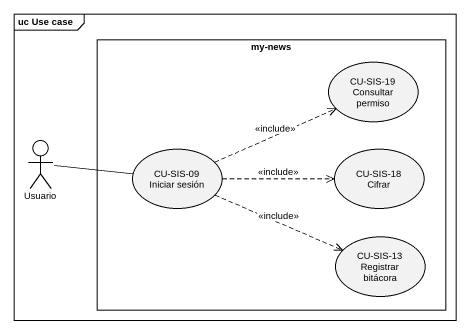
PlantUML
@startuml
mainframe uc Use case
rectangle "my-news" as my_news {
  usecase "CU-SIS-19 Consultar permiso" as CU_SIS_19_Consultar_permiso
  usecase "CU-SIS-09 Iniciar sesión" as CU_SIS_09_Iniciar_sesión
  usecase "CU-SIS-18 Cifrar" as CU_SIS_18_Cifrar
  usecase "CU-SIS-13 Registrar bitácora" as CU_SIS_13_Registrar_bitácora
}
actor Usuario
Usuario -right- CU_SIS_09_Iniciar_sesión
CU_SIS_09_Iniciar_sesión .right.> CU_SIS_19_Consultar_permiso : <<include>>
CU_SIS_09_Iniciar_sesión .right.> CU_SIS_18_Cifrar : <<include>>
CU_SIS_09_Iniciar_sesión .right.> CU_SIS_13_Registrar_bitácora : <<include>>
@enduml
